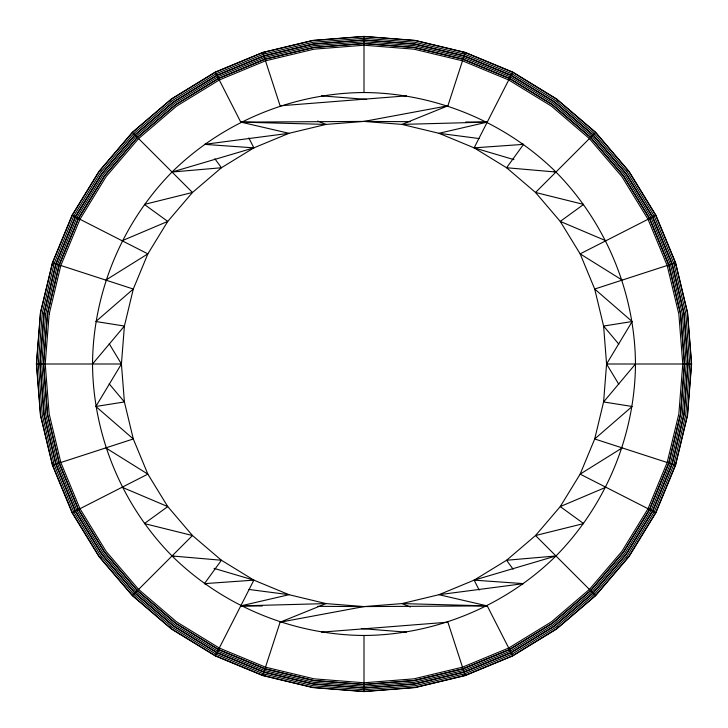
<?xml version="1.0" encoding="UTF-8"?>
<svg xmlns="http://www.w3.org/2000/svg" width="728" height="728" viewBox="0 0 728 728"><rect width="100%" height="100%" fill="white"/><g stroke="black" fill="none" stroke-linecap="round" stroke-linejoin="round"><path stroke-width="1.09" d="M92.52 364C93.038 292.711 121.986 222.804 172.036 172.036C222.804 121.986 292.711 93.038 364 92.52C435.289 93.038 505.196 121.986 555.965 172.036C606.015 222.804 634.962 292.711 635.48 364C634.962 435.289 606.015 505.196 555.965 555.965C505.196 606.015 435.289 634.962 364 635.48C292.711 634.962 222.804 606.015 172.036 555.965C121.986 505.196 93.038 435.289 92.52 364L124.406 326.053L133.297 289.034L147.857 253.872L167.749 221.412L192.474 192.474L221.412 167.749L253.872 147.857L289.034 133.297L326.053 124.406L364 121.421L410.365 121.676M52.553 465.192L133.297 438.966L95.859 406.47L121.421 364L124.406 326.053L95.859 321.53L133.297 289.034L52.553 262.808L40.559 312.767L36.527 364L121.421 364L124.406 401.947L133.297 438.966L147.857 474.128L167.749 506.588L192.474 535.526L221.412 560.251L253.872 580.143L289.034 594.703L326.053 603.594L364 606.579L487.25 605.896L512.667 655.782L465.174 675.384L415.215 687.378L364 691.409L312.785 687.378L262.826 675.384L215.361 655.728L171.553 628.883L132.487 595.513L99.117 556.447L72.272 512.639L52.616 465.174L40.622 415.215L36.591 364M52.553 262.808L72.218 215.333L99.063 171.517L132.441 132.441L171.444 98.963L215.27 72.108L262.762 52.434L312.749 40.431L364 36.4L415.251 40.431L465.238 52.434L512.73 72.108L556.556 98.963L595.65 132.35L629.038 171.444L655.892 215.27L675.566 262.762L687.569 312.749L691.6 364L687.569 415.251L675.566 465.238L655.892 512.73L629.038 556.556L595.65 595.65L556.556 629.038L512.73 655.892L465.238 675.566L415.251 687.569L364 691.6L312.749 687.569L262.762 675.566L215.27 655.892L171.444 629.038L132.35 595.65L98.963 556.556L72.108 512.73L52.434 465.238L40.431 415.251L36.4 364L40.431 312.749L52.434 262.762L72.108 215.27L98.963 171.444L132.35 132.35L171.517 99.063L215.333 72.218L240.75 122.104L364 121.421L401.947 124.406L438.966 133.297L474.128 147.857L506.588 167.749L535.526 192.474L560.251 221.412L580.143 253.872L594.703 289.034L603.594 326.053L606.579 364L603.594 401.947L594.703 438.966L580.143 474.128L560.251 506.588L535.526 535.526L506.588 560.251L474.128 580.143L438.966 594.703L401.947 603.594L364 606.579L317.636 606.324M691.409 364L687.378 415.215L675.384 465.174L655.728 512.639L628.883 556.447L595.513 595.513L556.447 628.883L512.639 655.728M52.434 465.238L52.798 463.017M675.202 264.983L675.566 262.762M262.808 675.447L280.107 622.194L326.053 603.594L240.75 605.896L289.034 594.703L248.958 589.462M479.042 138.538L438.966 133.297L487.25 122.104L401.947 124.406L447.893 105.806L465.192 52.553L415.233 40.559L364 36.527L312.767 40.559L262.808 52.553L215.333 72.218M170.425 100.974L171.444 98.963M556.556 629.038L557.575 627.026M215.333 655.782L253.872 580.143L214.032 568.368M513.968 159.632L474.128 147.857L512.667 72.218L465.192 52.553M606.579 364L632.141 321.53L594.703 289.034L675.447 262.808L687.441 312.767L691.473 364L606.579 364L618.782 384.266M206.652 583.929L204.422 583.638L221.412 560.251L172.036 555.965L174.183 556.601M521.348 144.071L523.578 144.362L506.588 167.749L555.965 172.036L553.817 171.399M635.48 364L603.594 401.947L632.141 406.47L594.703 438.966L675.447 465.192M132.441 595.559L192.474 535.526L144.362 523.578L167.749 506.588L122.104 487.25M512.667 72.218L556.483 99.063L595.559 132.441L535.526 192.474L583.638 204.422L560.251 221.412L605.896 240.75M105.806 280.107L147.857 253.872L72.218 215.333M622.194 447.893L580.143 474.128L655.782 512.667M72.218 512.667L147.857 474.128L105.806 447.893M675.447 262.808L655.782 215.333L580.143 253.872L622.194 280.107M98.963 171.444L100.974 170.425M627.026 557.575L629.038 556.556M122.104 240.75L167.749 221.412L144.362 204.422L192.474 192.474L132.441 132.441M605.896 487.25L560.251 506.588L583.638 523.578L535.526 535.526L595.559 595.559M248.821 137.956L253.872 147.857L172.036 172.036L221.412 167.749L214.878 158.759M479.179 590.044L474.128 580.143L555.965 555.965L506.588 560.251L513.122 569.241M364 121.421L447.893 105.806M280.107 622.194L364 606.579M463.017 52.798L465.238 52.434M262.762 675.566L264.983 675.202M95.859 406.47L124.406 401.947L109.191 383.838M632.141 321.53L603.594 326.053L618.809 344.162M406.47 95.859L280.107 105.806L262.808 52.553M321.53 632.141L447.893 622.194L465.192 675.447M474.128 147.857L523.578 144.362M204.422 583.638L253.872 580.143M465.765 121.986L487.25 122.104M240.75 605.896L262.235 606.015M242.997 122.168L326.053 124.406L317.699 121.021M485.003 605.832L401.947 603.594L410.301 606.979M253.872 147.857L204.422 144.362L289.034 133.297L240.75 122.104M474.128 580.143L523.578 583.638L438.966 594.703L487.25 605.896M321.53 95.859L366.657 99.408M361.343 628.592L406.47 632.141M262.762 52.434L264.983 52.798M463.017 675.202L465.238 675.566M627.026 170.425L629.038 171.444M98.963 556.556L100.974 557.575M595.559 132.441L628.937 171.517L655.782 215.333M109.218 343.734L121.421 364M556.556 98.963L557.575 100.974M170.425 627.026L171.444 629.038M675.202 463.017L675.566 465.238M52.434 262.762L52.798 264.983M364 36.527L364 92.52M364 635.48L364 691.473M42.279 313.04L38.265 364L42.279 414.96L54.209 464.655L73.765 511.884L100.473 555.464L133.67 594.33L172.536 627.527L216.116 654.235L263.345 673.791L313.04 685.721L364 689.735L414.96 685.721L464.655 673.791L511.884 654.235L555.464 627.527L594.33 594.33L627.527 555.464L654.235 511.884L673.791 464.655L685.721 414.96L689.735 364L685.721 313.04L673.791 263.345L654.235 216.116L627.527 172.536L594.33 133.67L555.464 100.473L511.884 73.765L464.655 54.209L414.96 42.279L364 38.265L313.04 42.279L263.345 54.209L216.116 73.765L172.536 100.473L133.67 133.67L100.473 172.536L73.765 216.116L54.209 263.345L42.279 313.04M43.989 313.313L40.004 364L43.989 414.687L55.865 464.118L75.321 511.092L101.884 554.436L134.898 593.102L173.564 626.116L216.908 652.679L263.882 672.135L313.313 684.011L364 687.996L414.687 684.011L464.118 672.135L511.092 652.679L554.436 626.116L593.102 593.102L626.116 554.436L652.679 511.092L672.135 464.118L684.011 414.687L687.996 364L684.011 313.313L672.135 263.882L652.679 216.908L626.116 173.564L593.102 134.898L554.436 101.884L511.092 75.321L464.118 55.865L414.687 43.989L364 40.004L313.313 43.989L263.882 55.865L216.908 75.321L173.564 101.884L134.898 134.898L101.884 173.564L75.321 216.908L55.865 263.882L43.989 313.313M44.062 313.322L40.067 364L44.062 414.678L55.929 464.1L75.375 511.065L101.938 554.399L134.944 593.056L173.601 626.062L216.935 652.625L263.9 672.071L313.322 683.938L364 687.933L414.678 683.938L464.1 672.071L511.065 652.625L554.399 626.062L593.056 593.056L626.062 554.399L652.625 511.065L672.071 464.1L683.938 414.678L687.933 364L683.938 313.322L672.071 263.9L652.625 216.935L626.062 173.601L593.056 134.944L554.399 101.938L511.065 75.375L464.1 55.929L414.678 44.062L364 40.067L313.322 44.062L263.9 55.929L216.935 75.375L173.601 101.938L134.944 134.944L101.938 173.601L75.375 216.935L55.929 263.9L44.062 313.322M45.709 313.586L41.742 364L45.709 414.414L57.521 463.581L76.868 510.301L103.294 553.417L136.127 591.873L174.583 624.706L217.699 651.132L264.419 670.479L313.586 682.291L364 686.258L414.414 682.291L463.581 670.479L510.301 651.132L553.417 624.706L591.873 591.873L624.706 553.417L651.132 510.301L670.479 463.581L682.291 414.414L686.258 364L682.291 313.586L670.479 264.419L651.132 217.699L624.706 174.583L591.873 136.127L553.417 103.294L510.301 76.868L463.581 57.521L414.414 45.709L364 41.742L313.586 45.709L264.419 57.521L217.699 76.868L174.583 103.294L136.127 136.127L103.294 174.583L76.868 217.699L57.521 264.419L45.709 313.586M47.429 313.859L43.489 364L47.429 414.141L59.168 463.044L78.424 509.509L104.695 552.397L137.364 590.635L175.603 623.305L218.491 649.576L264.956 668.832L313.859 680.571L364 684.511L414.141 680.571L463.044 668.832L509.509 649.576L552.397 623.305L590.635 590.635L623.305 552.397L649.576 509.509L668.832 463.044L680.571 414.141L684.511 364L680.571 313.859L668.832 264.956L649.576 218.491L623.305 175.603L590.635 137.364L552.397 104.695L509.509 78.424L463.044 59.168L414.141 47.429L364 43.489L313.859 47.429L264.956 59.168L218.491 78.424L175.603 104.695L137.364 137.364L104.695 175.603L78.424 218.491L59.168 264.956L47.429 313.859M47.493 313.868L43.553 364L47.493 414.132L59.232 463.026L78.478 509.482L104.75 552.352L137.41 590.59L175.648 623.25L218.518 649.522L264.974 668.768L313.868 680.507L364 684.447L414.132 680.507L463.026 668.768L509.482 649.522L552.352 623.25L590.59 590.59L623.25 552.352L649.522 509.482L668.768 463.026L680.507 414.132L684.447 364L680.507 313.868L668.768 264.974L649.522 218.518L623.25 175.648L590.59 137.41L552.352 104.75L509.482 78.478L463.026 59.232L414.132 47.493L364 43.553L313.868 47.493L264.974 59.232L218.518 78.478L175.648 104.75L137.41 137.41L104.75 175.648L78.478 218.518L59.232 264.974L47.493 313.868M49.149 314.132L45.227 364L49.149 413.868L60.824 462.507L79.971 508.717L106.106 551.369L138.593 589.407L176.631 621.894L219.283 648.029L265.493 667.176L314.132 678.851L364 682.773L413.868 678.851L462.507 667.176L508.717 648.029L551.369 621.894L589.407 589.407L621.894 551.369L648.029 508.717L667.176 462.507L678.851 413.868L682.773 364L678.851 314.132L667.176 265.493L648.029 219.283L621.894 176.631L589.407 138.593L551.369 106.106L508.717 79.971L462.507 60.824L413.868 49.149L364 45.227L314.132 49.149L265.493 60.824L219.283 79.971L176.631 106.106L138.593 138.593L106.106 176.631L79.971 219.283L60.824 265.493L49.149 314.132"/></g></svg>
